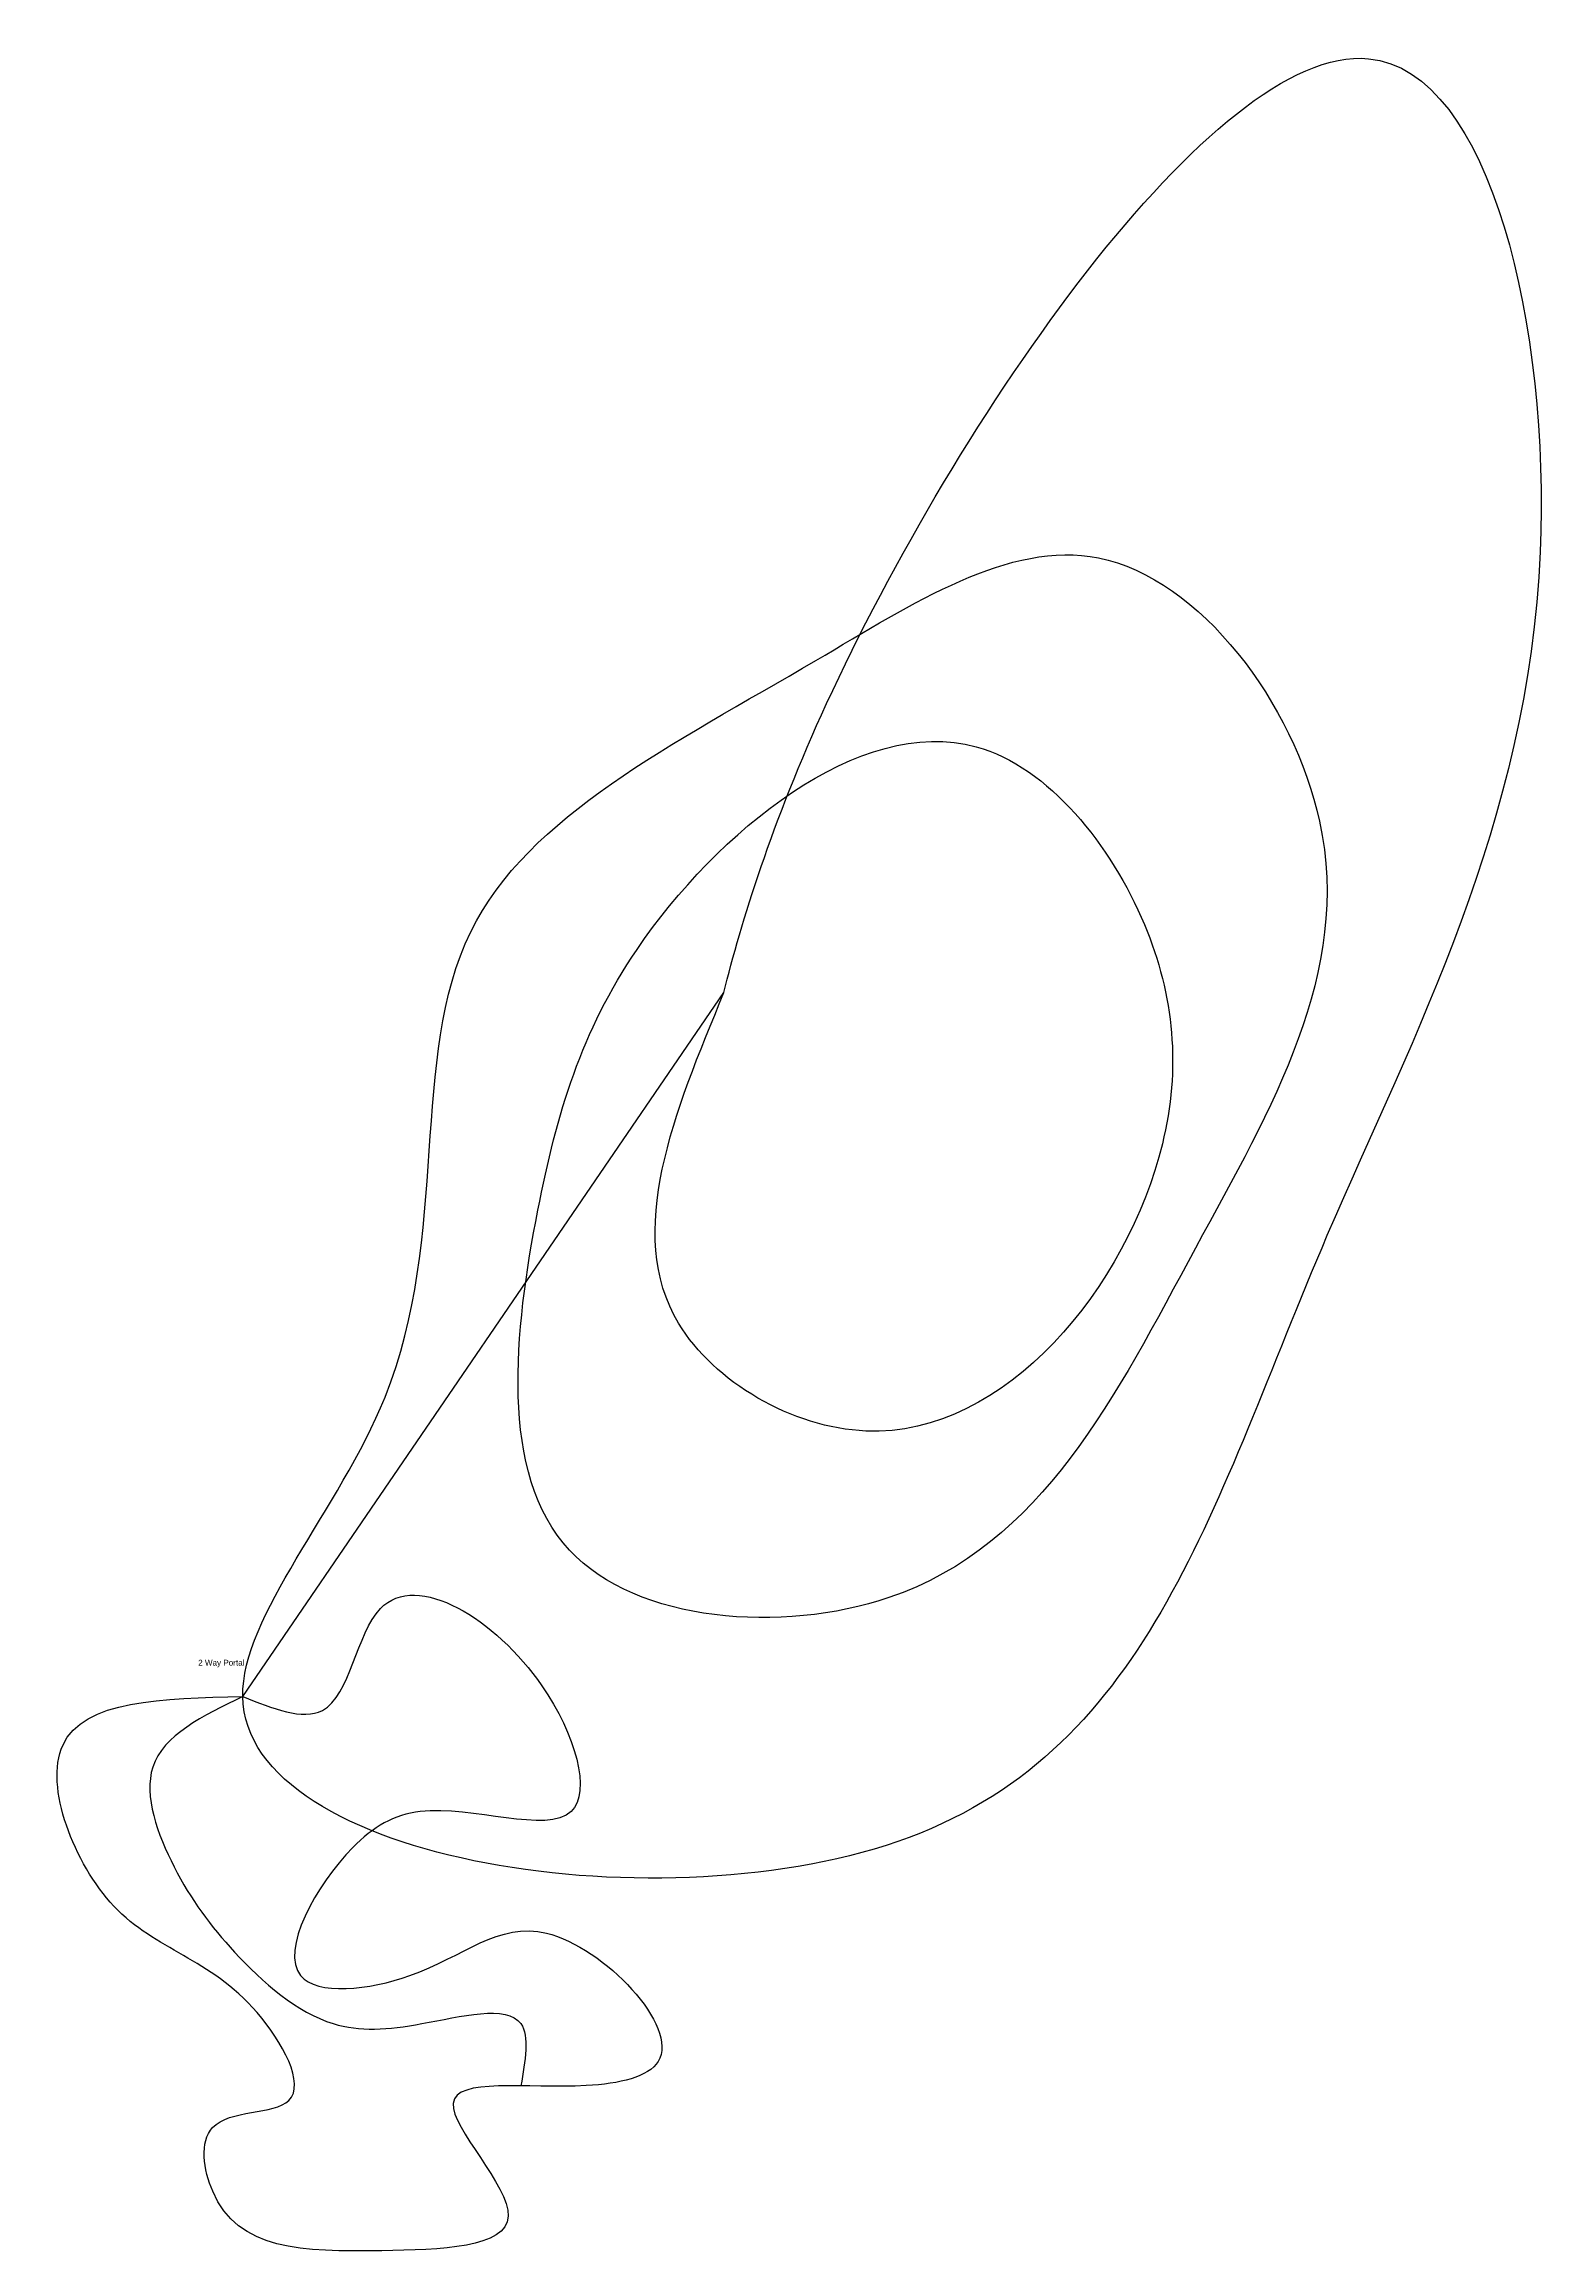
# Model space of a CAD drawing. Header units: inches. Extents: x -114 to 407, y -98 to 666.
import ezdxf

# ---------------------------------------------------------------- set-up
doc = ezdxf.new("R2010")
doc.units = ezdxf.units.IN
doc.header["$MEASUREMENT"] = 0
for name, color, linetype, true_color in [('TUNNEL_BRANCH', 254, 'Continuous', 0xc2ced6), ('TUNNEL_MAIN', 254, 'Continuous', 0xc2ced6), ('TUNNEL_META', 254, 'Continuous', 0xc2ced6), ('TUNNEL_PORTALS', 254, 'Continuous', 0xc2ced6)]:
    doc.layers.add(name, color=color, linetype=linetype, true_color=true_color)
doc.styles.get("Standard").update_dxf_attribs({"font": 'arial.ttf'})

msp = doc.modelspace()

# ---------------------------------------------------------------- linework, layer by layer
at = {"layer": 'TUNNEL_BRANCH'}
msp.add_open_spline([(-45.51, 94.3), (-59.29, 87.64), (-85.32, 75.06), (-69.98, 32.82), (-48.81, 4.36), (-18.23, -22.52), (15.25, -20.29), (56.05, -9.35), (52.17, -31.7), (50.67, -40.32)], degree=3, knots=[0, 0, 0, 0, 39.583835, 74.795871, 110.980202, 153.137064, 183.820337, 218.032398, 239.527781, 239.527781, 239.527781, 239.527781], dxfattribs=at)
at = {"layer": 'TUNNEL_MAIN'}
for points, knots in [([(120.91, 337.78), (103.69, 296.23), (75.33, 227.79), (196.55, 156.68), (283.02, 264.48), (274.22, 364.45, 3.16), (198.36, 459.46, 25.27), (83.29, 363.95, 16.13), (53.01, 261.95, 0.53), (37.6, 124.13), (213.43, 110.28), (280.9, 248.68), (359.91, 381.05, 0.09), (257.47, 519.23, 7.5), (137.99, 440.55, 8.99), (-1.19, 372.54, 0.47), (36.19, 210.61, 8.24), (-115.54, 47.58, 51.27), (247.7, -7.92, 18.86), (306.1, 225.93, 0.39), (431.36, 454.95, -16.36), (361.21, 770.24, -44.7), (162.85, 478.53, -9.1), (126.75, 361.78), (120.91, 337.78)], [0, 0, 0, 0, 115.468509, 190.198223, 332.917384, 409.044972, 493.655394, 630.336594, 726.78516, 844.909283, 956.570269, 1117.382248, 1271.096026, 1390.033913, 1494.010063, 1645.833097, 1809.486107, 1924.122359, 2159.695798, 2396.012326, 2574.004868, 2718.025537, 2899.155935, 2976.158187, 2976.158187, 2976.158187, 2976.158187]), ([(-45.51, 94.3), (-73.11, 93.74), (-125.68, 92.66), (-92.91, 8.32), (-47.48, 2.99), (-16.7, -52.38), (-62.37, -47.11), (-54.99, -97.22), (-8.84, -98.03), (67.87, -95.71), (4.84, -33.54), (66.99, -43.7), (117.38, -32.14), (57.23, 30.86), (21.63, -4.87), (-42.56, -11.42), (-13.33, 41.62), (20.79, 61.78), (81.84, 37.97), (61.57, 109.09), (-3.08, 148.82), (-9.64, 79.92), (-35.12, 90.13), (-45.51, 94.3)], [0, 0, 0, 0, 64.54429, 122.918154, 184.590789, 216.90702, 244.863572, 266.954102, 328.979544, 374.274144, 417.640591, 464.037931, 490.328393, 549.169909, 598.643483, 636.468839, 684.271302, 710.7712, 762.95079, 807.610632, 869.499452, 910.027236, 937.945832, 937.945832, 937.945832, 937.945832])]:
    msp.add_open_spline(points, degree=3, knots=knots, dxfattribs=at)
at = {"layer": 'TUNNEL_PORTALS'}
msp.add_line((-45.51, 94.3), (120.91, 337.78), dxfattribs=at)

# ---------------------------------------------------------------- texts
at = {"layer": 'TUNNEL_META'}
msp.add_text('2 Way Portal', height=2, dxfattribs=at).set_placement((-60.94, 105.02))

doc.saveas('drawing.dxf')
